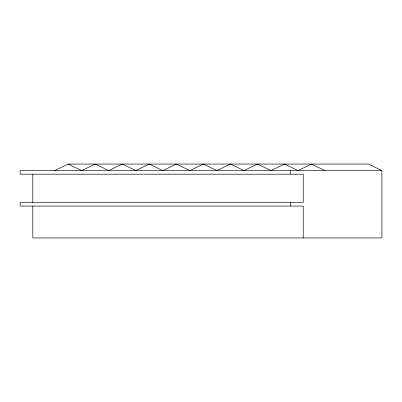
<?xml version="1.0" encoding="UTF-8"?>
<svg xmlns="http://www.w3.org/2000/svg" width="402" height="402" viewBox="0 0 402 402"><rect width="100%" height="100%" fill="white"/><g stroke="black" fill="none" stroke-linecap="round" stroke-linejoin="round"><path stroke-width="0.6" d="M54.642 170.594L68.164 164.056L368.378 164.056L381.9 170.594L381.9 237.944L32.803 237.944L32.803 206.065M381.9 170.594L20.1 170.594L20.1 174.192L303.219 174.192L303.219 202.472L20.1 202.472L20.1 206.065L303.219 206.065L303.219 237.944M325.062 170.594L311.54 164.056L298.023 170.594L284.5 164.056L270.978 170.594L257.456 164.056L243.939 170.594L230.416 164.056L216.894 170.594L203.377 164.056L189.855 170.594L176.332 164.056L162.81 170.594L149.293 164.056L135.77 170.594L122.248 164.056L108.726 170.594L95.209 164.056L81.686 170.594L68.164 164.056M290.52 170.594L290.52 174.192M290.52 202.472L290.52 206.065M32.803 174.192L32.803 202.472"/></g></svg>
